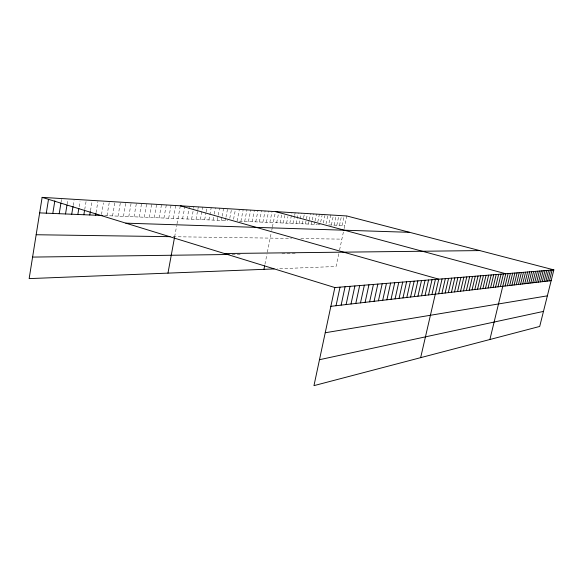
<?xml version="1.0" encoding="UTF-8"?>
<svg xmlns="http://www.w3.org/2000/svg" width="583" height="583" viewBox="0 0 583 583"><rect width="100%" height="100%" fill="white"/><g stroke="black" fill="none" stroke-linecap="round" stroke-linejoin="round"><path stroke-width="0.44" stroke-dasharray="2.92 2.19" d="M61.098 202.126L61.536 199.452M67.118 204.247L67.694 200.712M73.174 205.456L74.048 200.202M79.142 206.652L80.009 201.434M84.717 209.552L86.16 200.924M90.489 210.696L91.932 202.133M96.035 212.664L97.9 201.631M101.493 214.559L103.475 202.92M106.995 215.688L109.429 201.478M112.563 215.921L114.989 201.813M118.043 216.147L120.47 202.148M123.45 216.373L125.87 202.476M128.77 216.592L131.19 202.804M134.017 216.81L136.429 203.124M139.184 217.029L141.589 203.438M144.278 217.24L146.676 203.751M149.299 217.444L151.689 204.057M154.247 217.656L156.638 204.356M159.13 217.853L161.513 204.655M163.94 218.057L166.315 204.946M168.684 218.253L171.052 205.238M173.362 218.45L175.723 205.522M174.652 236.734L176.707 225.548M177.028 223.821L180.336 205.806M182.581 218.829L184.775 206.936M187.114 219.019L189.307 207.205M191.596 219.208L193.461 209.151M193.622 208.313L193.928 206.637M196.012 219.39L197.673 210.47M197.841 209.581L198.344 206.907M200.363 219.572L202.687 207.169M204.662 219.747L205.988 212.708M206.156 211.833L206.98 207.431M208.903 219.922L211.221 207.686M213.094 220.097L214.078 214.894M214.245 214.019L215.397 207.942M217.226 220.272L218.042 215.958M218.21 215.098L219.521 208.197M221.3 220.44L221.955 217.014M222.116 216.155L223.595 208.444M225.322 220.607L225.818 218.057M225.978 217.204L227.61 208.692M229.789 218.239L231.415 209.778M233.543 219.259L235.168 210.849M237.092 221.095L239.198 210.244M240.917 221.256L243.177 209.64M244.692 221.416L246.944 209.873M248.424 221.569L250.668 210.099M252.104 221.722L254.348 210.325M255.748 221.875L257.978 210.543M259.34 222.021L261.563 210.762M262.889 222.174L265.105 210.98M266.395 222.32L268.61 211.192M269.863 222.458L272.064 211.403M264.959 264.23L267.007 253.999M267.357 252.235L271.219 232.952M271.736 230.365L272.246 227.778M272.421 226.918L275.482 211.614M276.67 222.742L278.863 211.818M280.015 222.881L282.026 212.861M283.316 223.019L284.825 215.542M286.581 223.158L287.922 216.548M289.809 223.289L291.981 212.62M293.001 223.42L294.444 216.351M294.619 215.47L295.166 212.817M296.157 223.551L298.314 213.006M299.276 223.683L301.426 213.196M302.358 223.814L303.43 218.596M303.612 217.729L304.501 213.385M305.412 223.938L307.54 213.567M308.429 224.061L309.136 220.629M309.311 219.769L310.55 213.75M311.409 224.185L312.116 220.768M312.291 219.915L313.523 213.932M314.354 224.309L314.886 221.759M315.06 220.913L316.467 214.114M317.801 221.897L319.375 214.289M320.679 222.028L322.078 215.309M323.361 222.998L324.928 215.477M326.006 223.959L327.741 215.644M330.699 214.981L328.623 224.907L344.764 225.577M331.384 225.016L333.461 215.149M334.117 225.133L336.187 215.316M336.821 225.242L338.883 215.484M339.495 225.359L341.551 215.644M342.141 225.468L344.189 215.805M338.767 253.794L336.078 266.489L277.348 268.807M339.583 249.961L343.642 230.861M344.123 228.594L346.805 215.965M232.158 254.458L241.26 254.334M282.004 253.802L296.251 253.612M173.115 236.713L291.544 238.418M300.872 238.549L341.886 239.139M104.568 215.586L227.705 220.709M239.387 221.19L317.269 224.433M317.99 224.462L320.154 224.55"/><path stroke-width="0.87" d="M553.85 269.878L334.853 287.557L313.967 385.633L539.712 326.444L553.85 269.878L346.805 215.965L42.136 197.367L29.15 278.608L274.054 268.938M46.283 213.159L48.484 199.481M52.798 213.436L54.838 200.865M59.211 213.699L60.953 203.015M65.522 213.961L66.972 205.129M71.724 214.223L73.028 206.331M77.838 214.471L78.851 208.393M83.85 214.726L84.571 210.412M89.775 214.974L90.35 211.549M95.605 215.214L95.889 213.516M167.97 273.128L174.492 237.616M263.939 269.339L264.616 265.935M336.041 305.732L340.02 287.135M341.128 305.142L345.078 286.727M346.113 304.559L350.04 286.326M351.002 303.991L354.909 285.94M355.798 303.43L359.675 285.553M360.491 302.883L364.353 285.174M365.104 302.344L368.944 284.803M369.629 301.819L373.441 284.438M374.067 301.302L377.857 284.081M378.425 300.792L382.193 283.732M382.703 300.289L386.449 283.389M386.901 299.8L390.625 283.054M391.025 299.319L394.727 282.726M395.077 298.846L398.757 282.398M399.056 298.387L402.715 282.077M402.97 297.928L406.606 281.764M406.81 297.483L410.425 281.458M410.585 297.038L414.178 281.152M414.294 296.609L417.873 280.853M417.938 296.186L421.494 280.561M421.524 295.763L425.065 280.277M425.051 295.355L428.571 279.993M428.52 294.947L432.018 279.716M431.937 294.553L435.406 279.439M420.649 357.656L438.744 279.17L180.336 205.806M438.627 293.774L442.067 278.9M441.914 293.387L445.332 278.638M445.142 293.009L448.538 278.382M448.327 292.637L451.701 278.127M451.453 292.272L454.813 277.872M454.536 291.915L457.874 277.625M457.568 291.558L460.891 277.384M460.555 291.216L463.857 277.144M463.492 290.873L466.779 276.91M466.393 290.531L469.658 276.677M469.242 290.203L472.492 276.444M472.055 289.875L475.283 276.218M474.824 289.547L478.038 275.999M477.55 289.234L480.749 275.781M480.239 288.92L483.416 275.562M482.884 288.607L486.047 275.351M485.493 288.308L488.641 275.147M488.066 288.002L491.199 274.936M490.602 287.711L493.714 274.731M493.109 287.419L496.199 274.535M495.572 287.127L498.647 274.338M497.999 286.851L501.067 274.141M500.396 286.566L503.45 273.952M489.895 339.503L505.796 273.762L275.482 211.614M505.097 286.02L508.114 273.573M507.399 285.75L510.395 273.391M509.666 285.488L512.654 273.208M511.91 285.225L514.876 273.026M514.119 284.97L517.07 272.851M516.298 284.715L519.234 272.676M518.447 284.46L521.377 272.501M520.575 284.212L523.483 272.334M522.674 283.972L525.567 272.166M524.744 283.732L527.622 271.999M526.784 283.491L529.648 271.831M528.803 283.258L531.652 271.671M530.792 283.025L533.634 271.51M532.76 282.791L535.588 271.357M534.706 282.566L537.511 271.197M536.622 282.347L539.421 271.044M538.517 282.121L541.301 270.891M540.39 281.902L543.159 270.745M542.241 281.691L544.996 270.592M544.063 281.472L546.81 270.446M545.87 281.268L548.603 270.308M547.656 281.057L550.374 270.162M549.419 280.853L552.123 270.024M319.491 359.704L543.465 311.409M325.234 332.747L547.357 295.843M330.853 306.337L551.161 280.649M32.59 257.088L229.068 254.494M224.426 253.532L479.765 250.588M36.161 234.738L170.032 236.669M125.841 223.158L409.609 232.318M39.659 212.89L102.958 215.521M42.136 197.367L334.853 287.557"/></g></svg>
